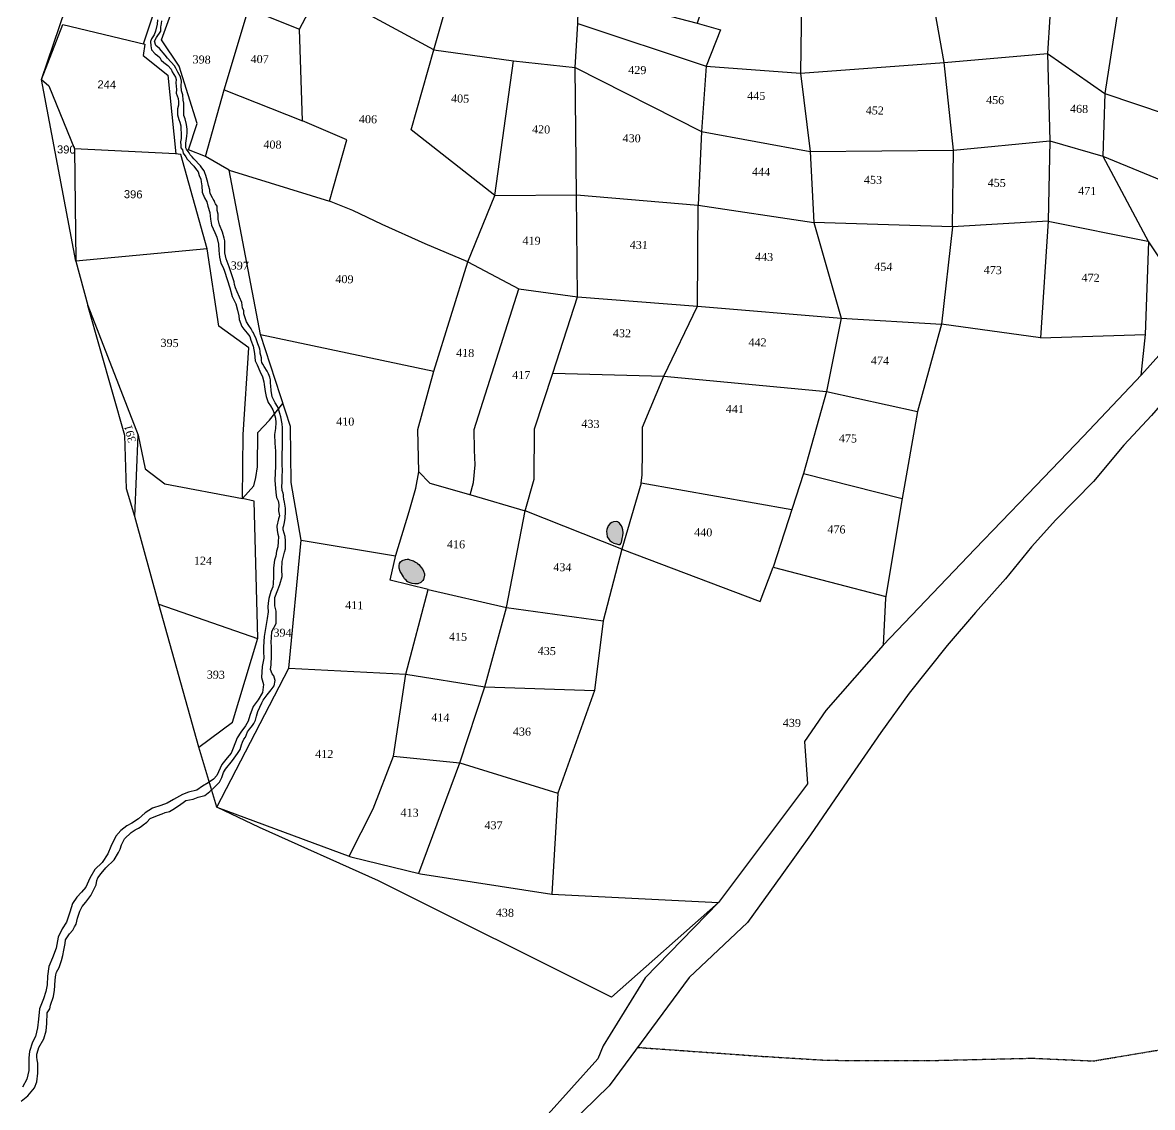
# Model space of a CAD drawing. Header units: inches. Extents: x 304037 to 460575, y 1453943 to 1639883.
# Drawn here: x 335053 to 336869, y 1595511 to 1597253 of the extents above; entities that cross this region are included whole.
import ezdxf

# ---------------------------------------------------------------- set-up
doc = ezdxf.new("R2010")
doc.units = ezdxf.units.IN
doc.header["$MEASUREMENT"] = 0
doc.linetypes.add('ACAD_ISO07W100', pattern=[3, 0, -3])
doc.linetypes.add('BORDER', pattern=[1.75, 0.5, -0.25, 0.5, -0.25, 0, -0.25])
doc.layers.add('FOOTPATH', color=150, linetype='ACAD_ISO07W100', lineweight=30)
doc.layers.add('VILL_BOUNDARY', color=6, linetype='BORDER', lineweight=30)
for name, color, linetype in [('NALA', 4, 'Continuous'), ('SURVEY_BND', 7, 'Continuous'), ('SURVEY_NO', 7, 'Continuous'), ('WATER_BODY', 4, 'Continuous')]:
    doc.layers.add(name, color=color, linetype=linetype)
doc.styles.get("Standard").update_dxf_attribs({"font": 'arial.ttf'})

# ---------------------------------------------------------------- blocks, each defined once
blk = doc.blocks.new('PALLAKONDA')
at = {"layer": 'FOOTPATH', "ltscale": 0.0003}
blk.add_lwpolyline([(-117.04, -13.26), (-97.21, -14.58), (-87.04, -15.15), (-71.67, -15.13), (-54.74, -14.66), (-45.04, -15.04), (-33.36, -13.03)], dxfattribs=at)
at = {"layer": 'VILL_BOUNDARY', "linetype": 'ByBlock'}
blk.add_lwpolyline([(-31.91, 92.03), (-36.35, 86.87), (-40.7, 82.15), (-45.5, 76.39), (-51.38, 70.3), (-55.2, 66.02), (-59.32, 60.96), (-63.99, 55.65), (-68.43, 50.43), (-74.4, 42.87), (-78.86, 36.61), (-83.52, 29.79), (-89.87, 20.41), (-94.38, 14.06), (-99.74, 6.55), (-108.95, -2.18), (-121.5, -19.37), (-129.89, -27.64)], dxfattribs=at)
blk = doc.blocks.new('CHEPINAPI')
at = {"layer": 'WATER_BODY', "linetype": 'ByBlock'}
h = blk.add_hatch(dxfattribs=at)
h.set_pattern_fill('DASH', color=256, scale=10, style=0)
h.set_pattern_definition([(0, (-507.8973, -468.7376), (1.25, 1.25), [1.25, -1.25])])
h.paths.add_polyline_path([(76.7, -122.38), (76.54, -121.94), (76.44, -121.69), (76.17, -121.36), (76.01, -121.14), (75.76, -120.91), (75.58, -120.74), (75.47, -120.64), (75.23, -120.54), (75.09, -120.43), (74.92, -120.33), (74.69, -120.26), (74.34, -120.19), (74.1, -120.1), (73.87, -120.09), (73.61, -120.14), (73.11, -120.33), (72.86, -120.52), (72.68, -120.83), (72.65, -121.15), (72.63, -121.58), (72.82, -122.1), (73.06, -122.42), (73.37, -122.91), (73.54, -123.26), (73.81, -123.46), (73.98, -123.65), (74.15, -123.76), (74.43, -123.87), (74.76, -123.96), (75.2, -124.01), (75.7, -123.99), (76.17, -123.77), (76.32, -123.61), (76.47, -123.45), (76.56, -123.28), (76.68, -122.8), (76.73, -122.69)])
h.paths.add_polyline_path([(108.43, -115.17), (108.32, -114.67), (108.24, -114.29), (108.09, -114.05), (107.9, -113.75), (107.78, -113.61), (107.65, -113.52), (107.49, -113.42), (107.22, -113.36), (106.81, -113.41), (106.57, -113.51), (106.3, -113.69), (105.96, -114.06), (105.76, -114.68), (105.73, -115.02), (105.79, -115.3), (105.83, -115.83), (106.11, -116.21), (106.3, -116.44), (106.59, -116.63), (106.97, -116.82), (107.4, -116.95), (107.71, -117.01), (107.94, -117.03), (108.08, -116.89), (108.17, -116.67), (108.22, -116.43), (108.27, -116.04), (108.34, -115.62)])
h.paths.add_polyline_path([(-141.27, 115.74), (-141.45, 116.57), (-141.66, 117.12), (-141.94, 117.59), (-142.12, 117.66), (-142.37, 117.83), (-142.62, 117.84), (-142.96, 117.84), (-143.25, 117.61), (-143.69, 117.25), (-144, 116.86), (-144.38, 116.42), (-144.72, 115.98), (-145.2, 115.59), (-145.81, 115.22), (-146.2, 114.94), (-146.64, 114.54), (-146.9, 113.96), (-146.9, 113.38), (-146.76, 112.91), (-146.52, 112.7), (-146.33, 112.56), (-145.65, 112.5), (-145.28, 112.51), (-144.82, 112.53), (-144.01, 112.84), (-143.66, 113.02), (-143.43, 113.19), (-142.91, 113.4), (-142.36, 113.79), (-142.13, 114.08), (-141.65, 114.58), (-141.56, 114.76), (-141.45, 114.99)])
h.paths.add_polyline_path([(181.41, 128.45), (180.76, 128.98), (180.49, 129.02), (179.96, 128.89), (179.71, 128.76), (179.22, 128.44), (179.05, 128.22), (178.78, 128.04), (179.36, 127.58), (180.36, 127.44), (181.26, 127.92)])
at = {"layer": 'NALA'}
for points in [[(13.87, -208.17), (14.9, -207.28), (15.94, -205.98), (16.33, -204.98), (16.43, -203.62), (16.42, -202.95), (16.41, -202), (16.28, -201.5), (16.22, -201.07), (16.23, -200.58), (16.42, -199.87), (16.5, -199.49), (17.31, -198.08), (17.63, -196.81), (17.73, -195.65), (17.73, -193.91), (18.16, -193.28), (18.23, -192.66), (18.7, -191.28), (18.77, -190.9), (18.85, -190.33), (18.85, -189.53), (18.92, -188.59), (18.98, -187.82), (19.1, -187.38), (19.5, -186.62), (19.67, -186.15), (19.85, -185.49), (20.05, -184.71), (20.18, -183.83), (20.41, -182.74), (20.45, -182.19), (21.07, -181.21), (21.56, -180.63), (21.83, -180.07), (22.07, -179.63), (22.3, -178.67), (22.61, -177.54), (22.98, -176.79), (23.56, -176.09), (24.34, -174.98), (25.14, -173.28), (25.25, -172.57), (25.4, -172.13), (25.94, -171.41), (26.63, -170.5), (27.95, -169.2), (28.62, -168.02), (28.91, -167.49), (29.09, -166.77), (29.55, -165.79), (30.62, -164.76), (31.24, -164.32), (31.73, -164.07), (32.18, -163.8), (32.51, -163.49), (33.06, -163.04), (33.6, -162.47), (34.73, -161.95), (35.48, -161.67), (35.98, -161.47), (36.64, -161.27), (37.46, -160.8), (38.43, -160.07), (38.81, -159.81), (39.25, -159.49), (39.81, -159.36), (40.43, -159.25), (41.19, -158.91), (42.28, -158.61), (43.05, -157.92), (43.75, -157.31), (44.6, -156.44), (44.96, -155.68), (45.21, -154.88), (45.51, -154.32), (46.56, -152.88), (47.35, -151.79), (47.76, -151.14), (47.85, -150.74), (47.98, -150.37), (48.13, -149.95), (48.33, -149.45), (48.58, -149.13), (48.87, -148.26), (49.18, -147.84), (49.46, -147.49), (49.65, -147.25), (49.87, -146.89), (50.12, -146.39), (50.3, -145.74), (50.5, -144.99), (51.09, -143.58), (51.31, -143.16), (51.93, -142.3), (52.52, -141.48), (53.02, -140.8), (53.17, -139.98), (52.9, -139.22), (52.64, -138.88), (52.37, -138.23), (52.44, -137.44), (52.46, -136), (52.46, -135.54), (52.46, -134.6), (52.37, -133.85), (52.4, -133.08), (52.43, -132.11), (53.12, -130.82), (53.09, -128.84), (52.86, -128.01), (52.81, -126.69), (53.27, -125.45), (53.59, -124.58), (53.91, -123.3), (53.86, -122.16), (53.86, -120.88), (54.15, -119.8), (54.21, -119.35), (54.36, -118.84), (54.38, -118.01), (54.33, -117.55), (54.25, -116.87), (53.94, -115.8), (53.94, -115.44), (54, -115.1), (54.11, -114.62), (54.21, -113.92), (54.23, -112.94), (54.26, -112.33), (54.03, -111.36), (53.96, -110.87), (53.89, -110.49), (53.89, -110.2), (53.81, -109.94), (53.66, -109.49), (53.58, -108.8), (53.59, -108.22), (53.6, -107.73), (53.62, -107.27), (53.63, -106.33), (53.58, -105.36), (53.56, -104.96), (53.52, -104.46), (53.52, -103.38), (53.57, -102.9), (53.49, -99.5), (53.41, -98.83), (53.21, -97.73), (53.01, -97.17), (52.8, -96.46), (52.63, -96.09), (52.21, -95.5), (51.74, -94.56), (51.54, -93.51), (51.46, -92.78), (51.43, -92.35), (51.43, -91.84), (51.3, -91.42), (51.06, -90.88), (50.85, -90.48), (50.36, -89.72), (50.12, -89.35), (49.97, -89.08), (49.9, -88.77), (49.9, -88.34), (49.64, -87.6), (49.64, -87.26), (49.62, -86.96), (49.48, -86.63), (49.37, -86.38), (49.25, -86.09), (49.15, -85.78), (48.91, -85.15), (48.72, -84.77), (48.51, -84.38), (48.34, -84.15), (48.12, -83.75), (47.73, -83.21), (47.38, -82.62), (46.91, -81.35), (46.89, -80.89), (46.69, -80.41), (46.54, -79.55), (45.76, -77.85), (45.5, -77.21), (45.34, -76.66), (45.26, -76.27), (44.43, -73.85), (43.89, -72.6), (43.65, -71.66), (43.65, -70.76), (43.65, -69.75), (43.53, -69.32), (43.23, -68.37), (42.71, -67.16), (42.47, -66.34), (42.49, -65.49), (42.31, -64.9), (42.28, -64.18), (42.02, -63.84), (41.88, -63.6), (41.76, -63.33), (41.6, -63.07), (41.49, -62.88), (41.28, -62.53), (41.11, -62.14), (41.08, -61.89), (41.06, -61.6), (40.81, -60.92), (40.72, -60.43), (40.35, -59.34), (40.21, -58.92), (40.07, -58.6), (39.72, -58.1), (39.5, -57.8), (38.41, -56.68), (38.11, -56.4), (37.78, -56.07), (37.64, -55.78), (37.45, -55.53), (37.19, -55.17), (37.08, -54.94), (37.08, -54.71), (37.04, -54.23), (37.22, -53.12), (37.22, -52.56), (37.22, -51.98), (37.09, -51.23), (36.88, -50.3), (36.66, -49.77), (36.65, -48.82), (36.6, -48.29), (36.58, -47.82), (36.48, -47.32), (36.42, -46.49), (36.17, -45.84), (36.13, -45.07), (36.13, -44.29), (36, -43.64), (35.53, -42.9), (35.21, -42.27), (34.98, -41.9), (33.83, -40.66), (33.46, -40.22), (32.5, -39.14), (31.91, -38.68), (31.71, -38.01), (32, -37.42), (32.7, -36.37), (32.66, -35.96), (32.66, -35.68), (32.7, -35.46), (32.76, -35.16), (32.8, -34.73)], [(32.12, -34.56), (32.05, -35.25), (31.84, -36.39), (31.61, -37), (31.22, -37.62), (31.04, -38.05), (31.11, -38.73), (31.26, -39.41), (31.85, -40.04), (32.25, -40.29), (32.58, -40.59), (32.85, -41.01), (33.25, -41.37), (33.94, -41.82), (34.44, -42.42), (34.63, -42.86), (35.18, -43.69), (35.28, -44.04), (35.28, -44.6), (35.36, -45.67), (35.36, -46.25), (35.53, -46.68), (35.66, -47.09), (35.73, -47.63), (35.73, -48.18), (35.63, -48.77), (35.63, -49.17), (35.63, -49.71), (35.84, -50.43), (36.01, -50.88), (36.18, -51.45), (36.22, -51.87), (36.3, -52.72), (36.27, -53.49), (36.19, -54.02), (36.27, -54.6), (36.27, -54.99), (36.53, -55.31), (36.65, -55.81), (37.08, -56.43), (37.3, -56.76), (38.44, -57.86), (38.7, -58.22), (39.15, -58.79), (39.3, -59.36), (39.56, -59.91), (39.63, -60.36), (39.74, -61), (39.85, -62), (40.21, -62.89), (40.61, -63.55), (40.81, -64.24), (41.12, -65.23), (41.24, -66.3), (41.45, -67.27), (42.01, -68.45), (42.36, -69.14), (42.63, -70.26), (42.69, -71.31), (42.82, -72.34), (43.07, -73.31), (43.44, -74.02), (43.65, -74.61), (44.56, -77.24), (44.97, -78.59), (45.58, -79.8), (45.9, -80.79), (46.1, -81.7), (46.2, -82.26), (46.64, -83.36), (46.99, -83.83), (47.49, -84.41), (47.96, -84.94), (48.14, -85.57), (48.52, -86.49), (48.73, -87.66), (48.86, -88.85), (49.21, -89.47), (49.66, -90.5), (50.14, -91.38), (50.36, -92.17), (50.41, -92.6), (50.61, -93.74), (50.79, -94.53), (51.12, -95.49), (51.49, -95.99), (51.89, -96.65), (52.03, -97.05), (52.33, -97.94), (52.39, -98.66), (52.39, -99.59), (52.25, -100.55), (52.33, -101.96), (52.44, -103.25), (52.49, -105.66), (52.43, -107.9), (52.62, -109.84), (52.76, -110.66), (53.01, -111.16), (53.15, -111.75), (53.12, -112.8), (53.29, -113.6), (53.16, -114.06), (52.91, -115.23), (52.99, -115.91), (53.08, -116.51), (53.19, -116.9), (53.15, -117.76), (53.11, -118.52), (52.93, -119.25), (52.83, -120.03), (52.62, -120.67), (52.49, -121.92), (52.55, -122.89), (52.55, -123.37), (52.51, -124.42), (52.47, -124.98), (52.16, -125.72), (51.84, -126.83), (51.79, -127.59), (51.75, -128.18), (51.83, -129), (51.64, -130.06), (51.26, -132.96), (51.23, -133.74), (51.2, -134.63), (51.21, -135.34), (51.28, -136.43), (51.05, -137.76), (50.97, -139.54), (51.28, -140.66), (51.18, -141.93), (50.52, -143.11), (49.73, -144.2), (49.21, -145.64), (48.94, -146.53), (48.54, -147.31), (47.8, -148.35), (47.24, -149.26), (46.64, -150.91), (46.34, -151.72), (45.74, -152.48), (44.89, -153.58), (44.11, -155.34), (43.59, -155.94), (42.78, -156.56), (41.88, -157.09), (40.99, -157.79), (39.65, -158.11), (38.68, -158.52), (37.26, -159.36), (36.28, -159.95), (35.23, -160.37), (33.92, -160.79), (32.77, -161.59), (31.7, -162.54), (30.68, -163.28), (29.87, -163.71), (28.95, -164.46), (28.17, -165.39), (27.41, -167.1), (26.94, -168.28), (26.03, -169.65), (24.89, -170.84), (24.12, -172.22), (23.52, -173.69), (22.83, -174.47), (22.09, -175.33), (21.43, -176.34), (21.03, -177.74), (20.51, -179.34), (19.87, -180.44), (19.25, -181.79), (18.97, -183.56), (18.41, -185.11), (17.86, -186.51), (17.66, -188.05), (17.67, -189.44), (17.46, -190.51), (17.12, -191.72), (16.51, -193.33), (16.39, -194.99), (16.26, -196.34), (15.97, -197.77), (15.5, -198.66), (15.02, -200.15), (14.94, -201.18), (14.96, -202.18), (14.97, -203.2), (14.69, -204.63), (14.02, -205.92)]]:
    blk.add_lwpolyline(points, dxfattribs=at)
at = {"layer": 'SURVEY_BND'}
for points in [[(13.71, -44.53), (19.13, -27.35), (29.14, 0.8), (39.83, -4.24)], [(99.43, -33.75), (99.51, -23.81), (99.76, -12.97), (108.4, -14.27), (104.69, -30), (118.56, -33.3)], [(76.46, -38.47), (58.16, -29), (64.04, -16.69)], [(76.46, -38.47), (81.48, -19.41), (99.51, -23.81)], [(122.72, -19.72), (118.56, -33.3), (122.3, -34.29), (120.15, -40.16), (135.26, -40.96)], [(158.27, -38.8), (154.74, -21.2), (175.54, -19.28)], [(186.47, -25.63), (175.54, -19.28), (174.8, -37), (184.1, -43.19)], [(135.14, -21.65), (135.26, -40.96), (158.27, -38.8)], [(186.47, -25.63), (184.1, -43.19), (203.87, -49.44)], [(29.96, -38.46), (33.41, -27.31)], [(40.26, -56.29), (37.52, -55.3), (38.81, -51.04), (35.73, -41.93), (32.82, -37.74), (35.8, -28.99), (40.08, -29.6), (46.64, -32.49)], [(82.63, -72.29), (75.74, -69.56), (68.77, -66.58), (64.04, -64.47), (60.28, -63.05), (62.84, -53.17), (55.68, -50.24), (54.89, -35.58), (58.16, -29)], [(43.02, -45.57), (46.64, -32.49), (54.89, -35.58)], [(99.16, -40.82), (99.43, -33.75), (120.15, -40.16)], [(13.71, -44.53), (16.95, -35.64), (30.16, -38.5), (29.94, -40.35), (33.96, -43.4), (35.48, -55.98)], [(160.03, -52.8), (158.27, -38.8), (174.8, -37)], [(174.8, -37), (175.45, -50.96), (183.98, -53.24)], [(86.74, -61.56), (73.09, -51.34), (76.46, -38.47), (89.28, -39.97)], [(86.74, -61.56), (89.28, -39.97), (99.16, -40.82)], [(99.82, -61.17), (99.16, -40.82), (119.6, -50.62)], [(120.15, -40.16), (119.6, -50.62), (137.09, -53.46)], [(135.26, -40.96), (137.09, -53.46), (160.03, -52.8)], [(184.1, -43.19), (183.98, -53.24), (208.84, -62.89)], [(19.83, -73.48), (13.71, -44.53), (14.91, -45.5), (19.25, -55.48)], [(44.11, -58.42), (40.26, -56.29), (43.02, -45.57), (55.68, -50.24)], [(119.6, -50.62), (119.35, -62.46)], [(160.15, -65.04), (160.03, -52.8), (175.45, -50.96)], [(175.45, -50.96), (175.43, -63.86), (191.5, -66.7)], [(137.09, -53.46), (137.91, -64.85)], [(183.98, -53.24), (191.56, -66.82), (199.52, -78.11)], [(40.85, -71.06), (36.3, -56.04), (35.46, -55.98), (19.25, -55.48), (19.83, -73.48)], [(49.63, -84.59), (44.11, -58.42), (60.28, -63.05)], [(82.63, -72.29), (86.74, -61.56), (99.82, -61.17)], [(100.29, -77.5), (99.82, -61.17), (119.35, -62.46)], [(119.55, -78.63), (119.35, -62.46), (137.91, -64.85)], [(160.15, -65.04), (137.91, -64.85), (142.61, -80.07), (158.68, -80.68)], [(175.43, -63.86), (160.15, -65.04), (158.68, -80.68)], [(175.43, -63.86), (174.59, -82.53), (191.37, -81.64)], [(191.56, -66.82), (191.37, -81.64), (190.81, -88.24)], [(47.33, -110.93), (47.2, -100.66), (47.83, -86.77), (42.94, -83.41), (40.85, -71.06), (19.83, -73.48), (21.88, -80.52)], [(75.47, -106.04), (75.17, -99.3), (77.52, -89.92), (82.63, -72.29), (90.86, -76.42)], [(83.76, -109.56), (84.25, -107.59), (84.45, -104.74), (84.34, -102.41), (84.18, -99.12), (90.86, -76.42), (100.29, -77.5)], [(96.63, -89.8), (100.29, -77.5), (119.55, -78.63)], [(114.41, -89.94), (119.55, -78.63), (142.61, -80.07)], [(30.11, -114.17), (28.72, -109.75), (28.24, -101.23), (21.88, -80.52), (30.37, -101.15)], [(142.61, -80.07), (140.5, -91.85), (155.17, -94.72)], [(174.59, -82.53), (158.68, -80.68), (155.17, -94.72), (152.97, -108.71), (150.66, -124.74), (150.43, -132.26)], [(56.85, -117.38), (55.06, -108.22), (54.75, -99.25), (49.63, -84.59), (77.52, -89.92)], [(108.22, -117.75), (92.63, -111.95), (93.95, -106.85), (93.87, -98.77), (96.63, -89.8), (114.41, -89.94)], [(111.12, -107.16), (111.26, -105.8), (111.26, -102.14), (111.15, -98.19), (114.41, -89.94), (140.5, -91.85)], [(140.5, -91.85), (137.12, -105.04), (152.97, -108.71)], [(44.25, -160.44), (41.14, -150.91), (46.48, -146.76), (50.23, -133.21), (49.2, -111.32), (47.33, -110.93), (49.07, -108.85), (49.39, -107.54), (49.6, -105.81), (49.55, -100.28), (51.39, -98.28), (53.47, -95.59)], [(34.26, -128.13), (30.11, -114.17), (30.37, -101.15), (31.65, -106.5), (34.82, -108.86), (47.33, -110.93)], [(77.34, -124.89), (71.22, -123.51), (72.06, -119.51), (74.05, -112.46), (75.06, -108.67), (75.47, -106.04), (77.28, -107.82), (83.86, -109.59), (92.63, -111.95)], [(137.12, -105.04), (132.57, -120.15), (150.7, -124.47)], [(135.36, -110.89), (111.12, -107.16), (108.22, -117.75), (130.58, -125.67), (132.57, -120.15)], [(89.97, -127.5), (92.63, -111.95)], [(55.31, -137.95), (56.85, -117.38), (72.04, -119.59)], [(108.22, -117.75), (105.49, -129.29), (104.36, -140.5), (98.8, -157.06), (98.19, -173.24), (124.92, -174), (108.09, -189.52), (70.35, -171.67), (51.14, -163.56), (44.25, -160.44), (65.86, -167.91), (77.08, -170.41), (98.19, -173.24)], [(74.04, -138.49), (77.34, -124.89), (89.97, -127.5)], [(41.14, -150.91), (34.26, -128.13), (50.21, -133.28)], [(86.78, -140.26), (89.97, -127.5), (105.49, -129.29)], [(44.25, -160.44), (55.31, -137.95), (74.04, -138.49)], [(72.37, -151.66), (74.04, -138.49), (86.78, -140.26)], [(83.01, -152.51), (86.78, -140.26), (104.36, -140.5)], [(65.58, -167.81), (69.3, -160.19), (72.37, -151.66), (83.01, -152.51)], [(76.79, -170.35), (83.01, -152.51), (98.8, -157.06)]]:
    blk.add_lwpolyline(points, dxfattribs=at)
at = {"layer": 'VILL_BOUNDARY', "linetype": 'ByBlock'}
blk.add_lwpolyline([(230.23, -26.52), (228.07, -31.34), (225.87, -35.23), (222.92, -39.87), (211.85, -57.88), (206.68, -66.47), (201.81, -74.35), (199.52, -78.11), (190.9, -88.14), (181.76, -98.18), (173.11, -107.59), (164.82, -116.55), (150.43, -132.26), (141.47, -142.9), (138.14, -147.94), (138.76, -154.74), (124.92, -174), (113.43, -186.34), (106.93, -197.34), (106.12, -199.44), (93.71, -213.8)], dxfattribs=at)
at = {"layer": 'WATER_BODY'}
for points in [[(105.79, -115.3), (105.83, -115.83), (106.11, -116.21), (106.3, -116.44), (106.59, -116.63), (106.97, -116.82), (107.4, -116.95), (107.71, -117.01), (107.94, -117.03), (108.08, -116.89), (108.17, -116.67), (108.22, -116.43), (108.27, -116.04), (108.34, -115.62), (108.43, -115.17), (108.32, -114.67), (108.24, -114.29), (108.09, -114.05), (107.9, -113.75), (107.78, -113.61), (107.65, -113.52), (107.49, -113.42), (107.22, -113.36), (106.81, -113.41), (106.57, -113.51), (106.3, -113.69), (105.96, -114.06), (105.76, -114.68), (105.73, -115.02), (105.79, -115.3)], [(73.11, -120.33), (73.61, -120.14), (73.87, -120.09), (74.1, -120.1), (74.34, -120.19), (74.69, -120.26), (74.92, -120.33), (75.09, -120.43), (75.23, -120.54), (75.47, -120.64), (75.58, -120.74), (75.76, -120.91), (76.01, -121.14), (76.17, -121.36), (76.44, -121.69), (76.54, -121.94), (76.7, -122.38), (76.73, -122.69), (76.68, -122.8), (76.56, -123.28), (76.47, -123.45), (76.32, -123.61), (76.17, -123.77), (75.7, -123.99), (75.2, -124.01), (74.76, -123.96), (74.43, -123.87), (74.15, -123.76), (73.98, -123.65), (73.81, -123.46), (73.54, -123.26), (73.37, -122.91), (73.06, -122.42), (72.82, -122.1), (72.63, -121.58), (72.65, -121.15), (72.68, -120.83), (72.86, -120.52), (73.11, -120.33)]]:
    blk.add_lwpolyline(points, dxfattribs=at)
at = {"layer": 'SURVEY_NO', "char_height": 1.282, "width": 2.5, "attachment_point": 1}
for s, insert in [('{\\fTimes New Roman|b0|i0|c0|p18;398}', (37.86, -40.13)), ('{\\fTimes New Roman|b0|i0|c0|p18;407}', (47.15, -39.87)), ('{\\fTimes New Roman|b0|i0|c0|p18;429}', (107.68, -40.36)), ('244', (22.7, -44.45)), ('{\\fTimes New Roman|b0|i0|c0|p18;445}', (126.81, -44.09)), ('{\\fTimes New Roman|b0|i0|c0|p18;456}', (165.1, -43.98)), ('{\\fTimes New Roman|b0|i0|c0|p18;468}', (178.57, -45.11)), ('{\\fTimes New Roman|b0|i0|c0|p18;405}', (79.39, -45.52)), ('{\\fTimes New Roman|b0|i0|c0|p18;452}', (145.86, -46.04)), ('{\\fTimes New Roman|b0|i0|c0|p18;406}', (64.7, -49.13)), ('{\\fTimes New Roman|b0|i0|c0|p18;420}', (92.47, -50.19)), ('{\\fTimes New Roman|b0|i0|c0|p18;430}', (107, -51.3)), ('{\\fTimes New Roman|b0|i0|c0|p18;408}', (49.49, -53.51)), ('390', (16.44, -54.99)), ('{\\fTimes New Roman|b0|i0|c0|p18;444}', (127.84, -56.25)), ('{\\fTimes New Roman|b0|i0|c0|p18;453}', (145.8, -57.16)), ('{\\fTimes New Roman|b0|i0|c0|p18;455}', (165.63, -57.23)), ('{\\fTimes New Roman|b0|i0|c0|p18;471}', (180.15, -58.22)), ('396', (27.3, -61.94)), ('{\\fTimes New Roman|b0|i0|c0|p18;419}', (91.31, -68.03)), ('{\\fTimes New Roman|b0|i0|c0|p18;431}', (108.5, -68.37)), ('{\\fTimes New Roman|b0|i0|c0|p18;443}', (128.61, -69.86)), ('{\\fTimes New Roman|b0|i0|c0|p18;454}', (147.75, -71.03)), ('{\\fTimes New Roman|b0|i0|c0|p18;473}', (165.28, -71.2)), ('{\\fTimes New Roman|b0|i0|c0|p18;472}', (180.98, -72.11)), ('{\\fTimes New Roman|b0|i0|c0|p18;397}', (44.65, -73)), ('{\\fTimes New Roman|b0|i0|c0|p18;409}', (61.47, -74.82)), ('{\\fTimes New Roman|b0|i0|c0|p18;432}', (106.1, -82.55)), ('{\\fTimes New Roman|b0|i0|c0|p18;442}', (127.85, -83.56)), ('{\\fTimes New Roman|b0|i0|c0|p18;395}', (33.67, -85.62)), ('{\\fTimes New Roman|b0|i0|c0|p18;418}', (81.05, -86.23)), ('{\\fTimes New Roman|b0|i0|c0|p18;474}', (147.52, -86.07)), ('{\\fTimes New Roman|b0|i0|c0|p18;417}', (90.11, -89.58)), ('{\\fTimes New Roman|b0|i0|c0|p18;441}', (124.43, -94.31)), ('{\\fTimes New Roman|b0|i0|c0|p18;410}', (62.07, -97.61)), ('{\\fTimes New Roman|b0|i0|c0|p18;433}', (101.35, -97.17)), ('{\\fTimes New Roman|b0|i0|c0|p18;475}', (142.64, -98.64)), ('{\\fTimes New Roman|b0|i0|c0|p18;476}', (141.11, -113.24)), ('{\\fTimes New Roman|b0|i0|c0|p18;440}', (119.78, -114.16)), ('{\\fTimes New Roman|b0|i0|c0|p18;416}', (80.22, -116.89)), ('{\\fTimes New Roman|b0|i0|c0|p18;124}', (39.74, -120.38)), ('{\\fTimes New Roman|b0|i0|c0|p18;434}', (97.33, -120.22)), ('{\\fTimes New Roman|b0|i0|c0|p18;411}', (64.13, -126.98)), ('{\\fTimes New Roman|b0|i0|c0|p18;394}', (52.72, -131.64)), ('{\\fTimes New Roman|b0|i0|c0|p18;415}', (80.85, -131.7)), ('{\\fTimes New Roman|b0|i0|c0|p18;435}', (95.11, -133.68)), ('{\\fTimes New Roman|b0|i0|c0|p18;393}', (42.18, -138.58)), ('{\\fTimes New Roman|b0|i0|c0|p18;414}', (78.29, -144.67)), ('{\\fTimes New Roman|b0|i0|c0|p18;439}', (134.61, -144.38)), ('{\\fTimes New Roman|b0|i0|c0|p18;436}', (91.4, -146.67)), ('{\\fTimes New Roman|b0|i0|c0|p18;412}', (59.82, -150.91)), ('{\\fTimes New Roman|b0|i0|c0|p18;413}', (73.68, -160.02)), ('{\\fTimes New Roman|b0|i0|c0|p18;437}', (87.16, -161.76)), ('{\\fTimes New Roman|b0|i0|c0|p18;438}', (89.28, -175.73))]:
    blk.add_mtext(s, dxfattribs=dict(at, insert=insert))
at = {"layer": 'SURVEY_NO', "insert": (28.86, -102.49), "char_height": 1.282, "width": 2.5, "attachment_point": 1, "rotation": 106.2087}
blk.add_mtext('{\\fTimes New Roman|b0|i0|c0|p18;391}', dxfattribs=at)

msp = doc.modelspace()

# ---------------------------------------------------------------- block references
at = {"layer": 'SURVEY_BND', "linetype": 'ByBlock', "xscale": 10.02859871034559, "yscale": 10.02859871041437, "zscale": 10.02859871035882, "rotation": 358.8092314755046}
msp.add_blockref('CHEPINAPI', (334955.4, 1597611.1), dxfattribs=at)
at = {"layer": 'SURVEY_NO', "linetype": 'ByBlock', "xscale": 10.17652388560238, "yscale": 10.17652388574788, "zscale": 10.1765238856269, "rotation": 359.7167516509514}
msp.add_blockref('PALLAKONDA', (337233, 1595736.6), dxfattribs=at)

doc.saveas('drawing.dxf')
